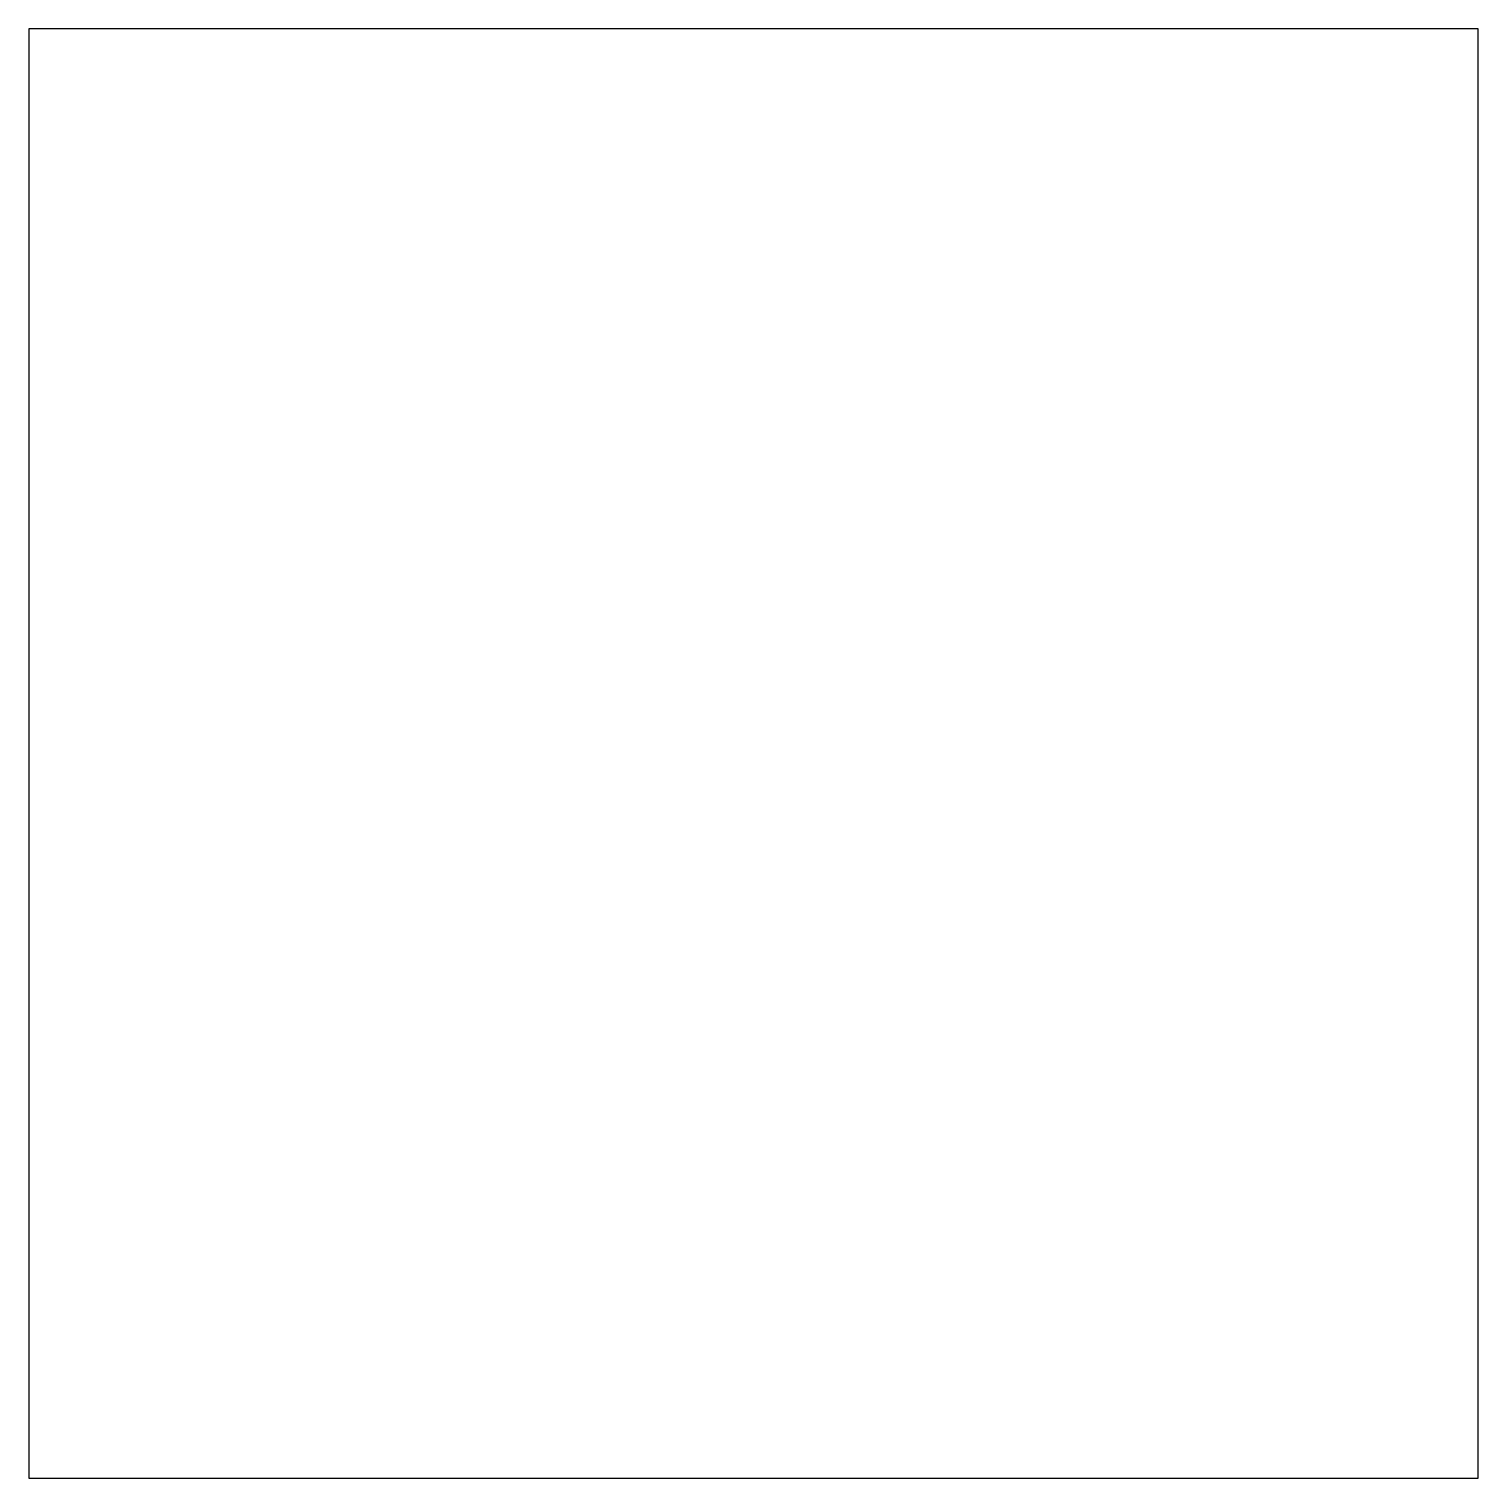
# Model space of a CAD drawing. Header units: metres. Extents: x 0 to 1, y 0 to 1.
import ezdxf

# ---------------------------------------------------------------- set-up
doc = ezdxf.new("R2010")
doc.units = ezdxf.units.M

msp = doc.modelspace()

# ---------------------------------------------------------------- linework, layer by layer
msp.add_line((0, 0), (1, 0))
msp.add_3dface([(0, 0), (1, 0), (1, 1), (0, 1)])

doc.saveas('drawing.dxf')
